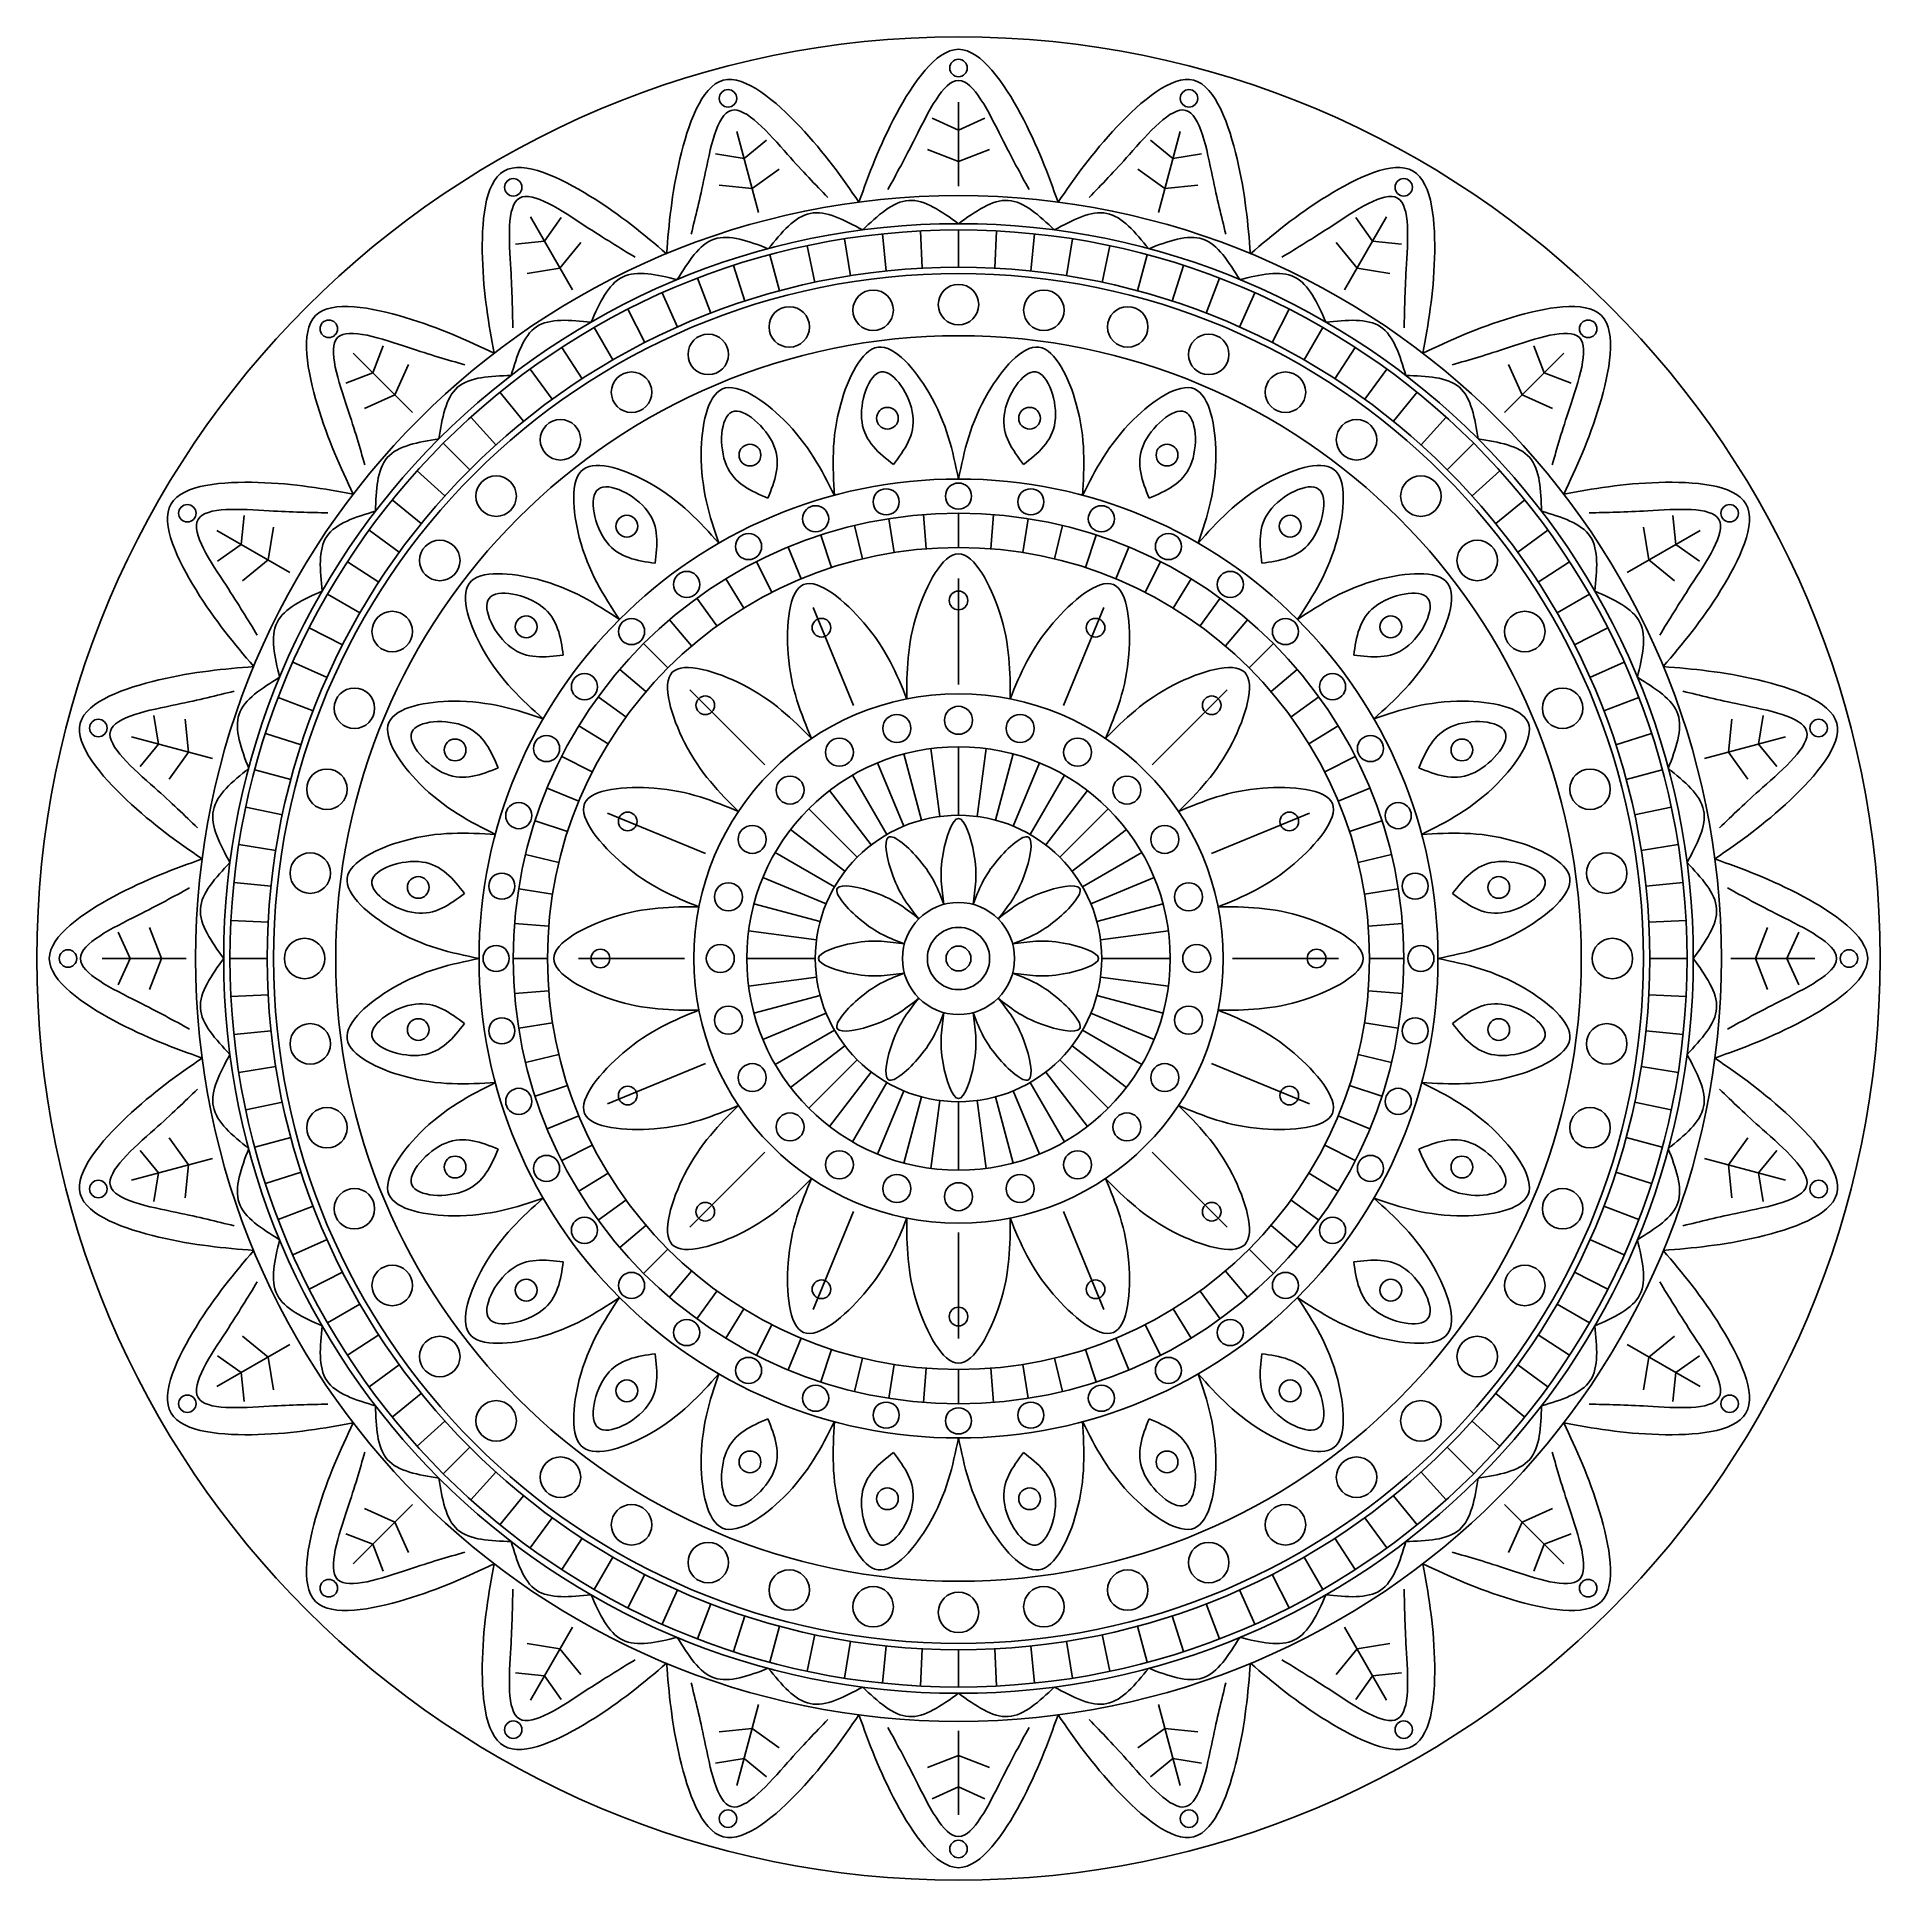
# Model space of a CAD drawing. Header units: millimetres. Extents: x 0.4 to 59.6, y 0.4 to 59.6.
import ezdxf

# ---------------------------------------------------------------- set-up
doc = ezdxf.new("R2010")
doc.units = ezdxf.units.MM

msp = doc.modelspace()

# ---------------------------------------------------------------- linework, layer by layer
for p, q in [((30, 54.8), (30, 57.5)), ((30, 56.6), (29.152, 56.987)), ((30, 56.6), (30.848, 56.987)), ((23.581, 53.955), (22.882, 56.563)), ((23.115, 55.694), (23.835, 56.287)), ((36.885, 55.694), (36.165, 56.287)), ((36.419, 53.955), (37.118, 56.563)), ((23.115, 55.694), (22.196, 55.848)), ((30, 55.6), (29.002, 55.981)), ((30, 55.6), (30.998, 55.981)), ((36.885, 55.694), (37.804, 55.848)), ((23.374, 54.728), (24.24, 55.354)), ((36.626, 54.728), (35.76, 55.354)), ((23.374, 54.728), (22.312, 54.837)), ((36.626, 54.728), (37.688, 54.837)), ((17.6, 51.477), (16.25, 53.816)), ((16.7, 53.036), (17.241, 53.795)), ((28.838, 52.17), (28.775, 53.368)), ((30, 52.2), (30, 53.4)), ((31.162, 52.17), (31.225, 53.368)), ((42.4, 51.477), (43.75, 53.816)), ((43.3, 53.036), (42.759, 53.795)), ((16.7, 53.036), (15.772, 52.947)), ((17.2, 52.17), (17.874, 52.999)), ((25.384, 51.715), (25.135, 52.889)), ((26.527, 51.927), (26.339, 53.112)), ((27.679, 52.078), (27.554, 53.272)), ((32.321, 52.078), (32.446, 53.272)), ((33.473, 51.927), (33.661, 53.112)), ((34.616, 51.715), (34.865, 52.889)), ((42.8, 52.17), (42.126, 52.999)), ((43.3, 53.036), (44.228, 52.947)), ((17.2, 52.17), (16.145, 52.001)), ((23.14, 51.113), (22.769, 52.255)), ((24.254, 51.444), (23.944, 52.603)), ((35.746, 51.444), (36.056, 52.603)), ((36.86, 51.113), (37.231, 52.255)), ((42.8, 52.17), (43.855, 52.001)), ((22.044, 50.725), (21.614, 51.846)), ((37.956, 50.725), (38.386, 51.846)), ((20.97, 50.281), (20.482, 51.377)), ((39.03, 50.281), (39.518, 51.377)), ((19.921, 49.78), (19.377, 50.85)), ((40.079, 49.78), (40.623, 50.85)), ((18.9, 49.226), (18.3, 50.265)), ((41.1, 49.226), (41.7, 50.265)), ((12.464, 47.536), (10.555, 49.445)), ((11.191, 48.809), (11.517, 49.682)), ((17.909, 48.618), (17.255, 49.625)), ((42.091, 48.618), (42.745, 49.625)), ((47.536, 47.536), (49.445, 49.445)), ((48.809, 48.809), (48.483, 49.682)), ((11.191, 48.809), (10.318, 48.483)), ((11.898, 48.102), (12.335, 49.077)), ((16.951, 47.96), (16.246, 48.931)), ((43.049, 47.96), (43.754, 48.931)), ((48.102, 48.102), (47.665, 49.077)), ((48.809, 48.809), (49.682, 48.483)), ((11.898, 48.102), (10.923, 47.665)), ((16.029, 47.253), (15.274, 48.185)), ((43.971, 47.253), (44.726, 48.185)), ((48.102, 48.102), (49.077, 47.665)), ((15.145, 46.498), (14.342, 47.39)), ((44.855, 46.498), (45.658, 47.39)), ((14.302, 45.698), (13.454, 46.546)), ((45.698, 45.698), (46.546, 46.546)), ((13.502, 44.855), (12.61, 45.658)), ((46.498, 44.855), (47.39, 45.658)), ((12.747, 43.971), (11.815, 44.726)), ((47.253, 43.971), (48.185, 44.726)), ((6.964, 43.3), (7.053, 44.228)), ((7.83, 42.8), (7.999, 43.855)), ((26.919, 42.835), (26.662, 43.905)), ((27.935, 43.037), (27.763, 44.124)), ((28.964, 43.159), (28.878, 44.256)), ((30, 43.2), (30, 44.3)), ((31.036, 43.159), (31.122, 44.256)), ((32.065, 43.037), (32.237, 44.124)), ((33.081, 42.835), (33.338, 43.905)), ((52.17, 42.8), (52.001, 43.855)), ((53.036, 43.3), (52.947, 44.228)), ((8.523, 42.4), (6.184, 43.75)), ((6.964, 43.3), (6.205, 42.759)), ((12.04, 43.049), (11.069, 43.754)), ((25.921, 42.554), (25.581, 43.6)), ((34.079, 42.554), (34.419, 43.6)), ((47.96, 43.049), (48.931, 43.754)), ((51.477, 42.4), (53.816, 43.75)), ((53.036, 43.3), (53.795, 42.759)), ((7.83, 42.8), (7.001, 42.126)), ((11.382, 42.091), (10.375, 42.745)), ((24.007, 41.761), (23.508, 42.741)), ((24.949, 42.195), (24.528, 43.211)), ((35.051, 42.195), (35.472, 43.211)), ((35.993, 41.761), (36.492, 42.741)), ((48.618, 42.091), (49.625, 42.745)), ((52.17, 42.8), (52.999, 42.126)), ((23.103, 41.255), (22.528, 42.193)), ((30, 38.8), (30, 42.2)), ((36.897, 41.255), (37.472, 42.193)), ((10.774, 41.1), (9.735, 41.7)), ((22.241, 40.679), (21.595, 41.569)), ((37.759, 40.679), (38.405, 41.569)), ((49.226, 41.1), (50.265, 41.7)), ((21.427, 40.037), (20.713, 40.874)), ((26.632, 38.13), (25.331, 41.271)), ((33.368, 38.13), (34.669, 41.271)), ((38.573, 40.037), (39.287, 40.874)), ((10.22, 40.079), (9.15, 40.623)), ((49.78, 40.079), (50.85, 40.623)), ((20.666, 39.334), (19.888, 40.112)), ((39.334, 39.334), (40.112, 40.112)), ((9.719, 39.03), (8.623, 39.518)), ((19.963, 38.573), (19.126, 39.287)), ((40.037, 38.573), (40.874, 39.287)), ((50.281, 39.03), (51.377, 39.518)), ((23.777, 36.223), (21.373, 38.627)), ((36.223, 36.223), (38.627, 38.627)), ((9.275, 37.956), (8.154, 38.386)), ((19.321, 37.759), (18.431, 38.405)), ((40.679, 37.759), (41.569, 38.405)), ((50.725, 37.956), (51.846, 38.386)), ((4.306, 36.885), (4.152, 37.804)), ((5.272, 36.626), (5.163, 37.688)), ((18.745, 36.897), (17.807, 37.472)), ((41.255, 36.897), (42.193, 37.472)), ((54.728, 36.626), (54.837, 37.688)), ((55.694, 36.885), (55.848, 37.804)), ((6.045, 36.419), (3.437, 37.118)), ((4.306, 36.885), (3.713, 36.165)), ((8.887, 36.86), (7.745, 37.231)), ((29.4, 34.561), (29.112, 36.742)), ((30, 34.6), (30, 36.8)), ((30.6, 34.561), (30.888, 36.742)), ((51.113, 36.86), (52.255, 37.231)), ((53.955, 36.419), (56.563, 37.118)), ((55.694, 36.885), (56.287, 36.165)), ((5.272, 36.626), (4.646, 35.76)), ((18.239, 35.993), (17.259, 36.492)), ((28.24, 34.25), (27.398, 36.282)), ((28.809, 34.443), (28.24, 36.568)), ((31.191, 34.443), (31.76, 36.568)), ((31.76, 34.25), (32.602, 36.282)), ((41.761, 35.993), (42.741, 36.492)), ((54.728, 36.626), (55.354, 35.76)), ((8.556, 35.746), (7.397, 36.056)), ((27.7, 33.984), (26.6, 35.889)), ((32.3, 33.984), (33.4, 35.889)), ((51.444, 35.746), (52.603, 36.056)), ((17.805, 35.051), (16.789, 35.472)), ((27.2, 33.649), (25.86, 35.395)), ((32.8, 33.649), (34.14, 35.395)), ((42.195, 35.051), (43.211, 35.472)), ((8.285, 34.616), (7.111, 34.865)), ((17.446, 34.079), (16.4, 34.419)), ((21.87, 33.368), (18.729, 34.669)), ((26.747, 33.253), (25.192, 34.808)), ((33.253, 33.253), (34.808, 34.808)), ((38.13, 33.368), (41.271, 34.669)), ((42.554, 34.079), (43.6, 34.419)), ((51.715, 34.616), (52.889, 34.865)), ((26.351, 32.8), (24.605, 34.14)), ((33.649, 32.8), (35.395, 34.14)), ((8.073, 33.473), (6.888, 33.661)), ((17.165, 33.081), (16.095, 33.338)), ((26.016, 32.3), (24.111, 33.4)), ((33.984, 32.3), (35.889, 33.4)), ((42.835, 33.081), (43.905, 33.338)), ((51.927, 33.473), (53.112, 33.661)), ((25.75, 31.76), (23.718, 32.602)), ((34.25, 31.76), (36.282, 32.602)), ((7.922, 32.321), (6.728, 32.446)), ((16.963, 32.065), (15.876, 32.237)), ((43.037, 32.065), (44.124, 32.237)), ((52.078, 32.321), (53.272, 32.446)), ((25.557, 31.191), (23.432, 31.76)), ((34.443, 31.191), (36.568, 31.76)), ((3.4, 30), (3.013, 30.848)), ((4.4, 30), (4.019, 30.998)), ((7.83, 31.162), (6.632, 31.225)), ((16.841, 31.036), (15.744, 31.122)), ((25.439, 30.6), (23.258, 30.888)), ((34.561, 30.6), (36.742, 30.888)), ((43.159, 31.036), (44.256, 31.122)), ((52.17, 31.162), (53.368, 31.225)), ((55.6, 30), (55.981, 30.998)), ((56.6, 30), (56.987, 30.848)), ((5.2, 30), (2.5, 30)), ((3.4, 30), (3.013, 29.152)), ((4.4, 30), (4.019, 29.002)), ((7.8, 30), (6.6, 30)), ((16.8, 30), (15.7, 30)), ((21.2, 30), (17.8, 30)), ((25.4, 30), (23.2, 30)), ((34.6, 30), (36.8, 30)), ((38.8, 30), (42.2, 30)), ((43.2, 30), (44.3, 30)), ((52.2, 30), (53.4, 30)), ((54.8, 30), (57.5, 30)), ((55.6, 30), (55.981, 29.002)), ((56.6, 30), (56.987, 29.152)), ((25.439, 29.4), (23.258, 29.112)), ((34.561, 29.4), (36.742, 29.112)), ((7.83, 28.838), (6.632, 28.775)), ((16.841, 28.964), (15.744, 28.878)), ((25.557, 28.809), (23.432, 28.24)), ((34.443, 28.809), (36.568, 28.24)), ((43.159, 28.964), (44.256, 28.878)), ((52.17, 28.838), (53.368, 28.775)), ((16.963, 27.935), (15.876, 27.763)), ((25.75, 28.24), (23.718, 27.398)), ((34.25, 28.24), (36.282, 27.398)), ((43.037, 27.935), (44.124, 27.763)), ((7.922, 27.679), (6.728, 27.554)), ((26.016, 27.7), (24.111, 26.6)), ((33.984, 27.7), (35.889, 26.6)), ((52.078, 27.679), (53.272, 27.554)), ((17.165, 26.919), (16.095, 26.662)), ((26.351, 27.2), (24.605, 25.86)), ((26.747, 26.747), (25.192, 25.192)), ((33.253, 26.747), (34.808, 25.192)), ((33.649, 27.2), (35.395, 25.86)), ((42.835, 26.919), (43.905, 26.662)), ((8.073, 26.527), (6.888, 26.339)), ((21.87, 26.632), (18.729, 25.331)), ((27.2, 26.351), (25.86, 24.605)), ((32.8, 26.351), (34.14, 24.605)), ((38.13, 26.632), (41.271, 25.331)), ((51.927, 26.527), (53.112, 26.339)), ((17.446, 25.921), (16.4, 25.581)), ((27.7, 26.016), (26.6, 24.111)), ((28.24, 25.75), (27.398, 23.718)), ((28.809, 25.557), (28.24, 23.432)), ((31.191, 25.557), (31.76, 23.432)), ((31.76, 25.75), (32.602, 23.718)), ((32.3, 26.016), (33.4, 24.111)), ((42.554, 25.921), (43.6, 25.581)), ((8.285, 25.384), (7.111, 25.135)), ((17.805, 24.949), (16.789, 24.528)), ((29.4, 25.439), (29.112, 23.258)), ((30, 25.4), (30, 23.2)), ((30.6, 25.439), (30.888, 23.258)), ((42.195, 24.949), (43.211, 24.528)), ((51.715, 25.384), (52.889, 25.135)), ((4.306, 23.115), (3.713, 23.835)), ((5.272, 23.374), (4.646, 24.24)), ((8.556, 24.254), (7.397, 23.944)), ((18.239, 24.007), (17.259, 23.508)), ((23.777, 23.777), (21.373, 21.373)), ((36.223, 23.777), (38.627, 21.373)), ((41.761, 24.007), (42.741, 23.508)), ((51.444, 24.254), (52.603, 23.944)), ((54.728, 23.374), (55.354, 24.24)), ((55.694, 23.115), (56.287, 23.835)), ((6.045, 23.581), (3.437, 22.882)), ((4.306, 23.115), (4.152, 22.196)), ((5.272, 23.374), (5.163, 22.312)), ((8.887, 23.14), (7.745, 22.769)), ((18.745, 23.103), (17.807, 22.528)), ((41.255, 23.103), (42.193, 22.528)), ((51.113, 23.14), (52.255, 22.769)), ((53.955, 23.581), (56.563, 22.882)), ((54.728, 23.374), (54.837, 22.312)), ((55.694, 23.115), (55.848, 22.196)), ((9.275, 22.044), (8.154, 21.614)), ((19.321, 22.241), (18.431, 21.595)), ((40.679, 22.241), (41.569, 21.595)), ((50.725, 22.044), (51.846, 21.614)), ((19.963, 21.427), (19.126, 20.713)), ((26.632, 21.87), (25.331, 18.729)), ((33.368, 21.87), (34.669, 18.729)), ((40.037, 21.427), (40.874, 20.713)), ((9.719, 20.97), (8.623, 20.482)), ((30, 21.2), (30, 17.8)), ((50.281, 20.97), (51.377, 20.482)), ((20.666, 20.666), (19.888, 19.888)), ((39.334, 20.666), (40.112, 19.888)), ((10.22, 19.921), (9.15, 19.377)), ((21.427, 19.963), (20.713, 19.126)), ((38.573, 19.963), (39.287, 19.126)), ((49.78, 19.921), (50.85, 19.377)), ((22.241, 19.321), (21.595, 18.431)), ((37.759, 19.321), (38.405, 18.431)), ((10.774, 18.9), (9.735, 18.3)), ((23.103, 18.745), (22.528, 17.807)), ((36.897, 18.745), (37.472, 17.807)), ((49.226, 18.9), (50.265, 18.3)), ((7.83, 17.2), (7.001, 17.874)), ((11.382, 17.909), (10.375, 17.255)), ((24.007, 18.239), (23.508, 17.259)), ((24.949, 17.805), (24.528, 16.789)), ((35.051, 17.805), (35.472, 16.789)), ((35.993, 18.239), (36.492, 17.259)), ((48.618, 17.909), (49.625, 17.255)), ((52.17, 17.2), (52.999, 17.874)), ((8.523, 17.6), (6.184, 16.25)), ((6.964, 16.7), (6.205, 17.241)), ((7.83, 17.2), (7.999, 16.145)), ((25.921, 17.446), (25.581, 16.4)), ((34.079, 17.446), (34.419, 16.4)), ((51.477, 17.6), (53.816, 16.25)), ((52.17, 17.2), (52.001, 16.145)), ((53.036, 16.7), (53.795, 17.241)), ((6.964, 16.7), (7.053, 15.772)), ((12.04, 16.951), (11.069, 16.246)), ((26.919, 17.165), (26.662, 16.095)), ((27.935, 16.963), (27.763, 15.876)), ((28.964, 16.841), (28.878, 15.744)), ((30, 16.8), (30, 15.7)), ((31.036, 16.841), (31.122, 15.744)), ((32.065, 16.963), (32.237, 15.876)), ((33.081, 17.165), (33.338, 16.095)), ((47.96, 16.951), (48.931, 16.246)), ((53.036, 16.7), (52.947, 15.772)), ((12.747, 16.029), (11.815, 15.274)), ((47.253, 16.029), (48.185, 15.274)), ((13.502, 15.145), (12.61, 14.342)), ((46.498, 15.145), (47.39, 14.342)), ((14.302, 14.302), (13.454, 13.454)), ((45.698, 14.302), (46.546, 13.454)), ((15.145, 13.502), (14.342, 12.61)), ((44.855, 13.502), (45.658, 12.61)), ((12.464, 12.464), (10.555, 10.555)), ((16.029, 12.747), (15.274, 11.815)), ((43.971, 12.747), (44.726, 11.815)), ((47.536, 12.464), (49.445, 10.555)), ((11.898, 11.898), (10.923, 12.335)), ((11.898, 11.898), (12.335, 10.923)), ((16.951, 12.04), (16.246, 11.069)), ((43.049, 12.04), (43.754, 11.069)), ((48.102, 11.898), (47.665, 10.923)), ((48.102, 11.898), (49.077, 12.335)), ((11.191, 11.191), (10.318, 11.517)), ((17.909, 11.382), (17.255, 10.375)), ((42.091, 11.382), (42.745, 10.375)), ((48.809, 11.191), (49.682, 11.517)), ((11.191, 11.191), (11.517, 10.318)), ((18.9, 10.774), (18.3, 9.735)), ((41.1, 10.774), (41.7, 9.735)), ((48.809, 11.191), (48.483, 10.318)), ((19.921, 10.22), (19.377, 9.15)), ((40.079, 10.22), (40.623, 9.15)), ((20.97, 9.719), (20.482, 8.623)), ((39.03, 9.719), (39.518, 8.623)), ((22.044, 9.275), (21.614, 8.154)), ((23.14, 8.887), (22.769, 7.745)), ((36.86, 8.887), (37.231, 7.745)), ((37.956, 9.275), (38.386, 8.154)), ((17.6, 8.523), (16.25, 6.184)), ((24.254, 8.556), (23.944, 7.397)), ((35.746, 8.556), (36.056, 7.397)), ((42.4, 8.523), (43.75, 6.184)), ((17.2, 7.83), (16.145, 7.999)), ((17.2, 7.83), (17.874, 7.001)), ((25.384, 8.285), (25.135, 7.111)), ((26.527, 8.073), (26.339, 6.888)), ((27.679, 7.922), (27.554, 6.728)), ((28.838, 7.83), (28.775, 6.632)), ((30, 7.8), (30, 6.6)), ((31.162, 7.83), (31.225, 6.632)), ((32.321, 7.922), (32.446, 6.728)), ((33.473, 8.073), (33.661, 6.888)), ((34.616, 8.285), (34.865, 7.111)), ((42.8, 7.83), (42.126, 7.001)), ((42.8, 7.83), (43.855, 7.999)), ((16.7, 6.964), (15.772, 7.053)), ((16.7, 6.964), (17.241, 6.205)), ((43.3, 6.964), (42.759, 6.205)), ((43.3, 6.964), (44.228, 7.053)), ((23.581, 6.045), (22.882, 3.437)), ((36.419, 6.045), (37.118, 3.437)), ((23.374, 5.272), (22.312, 5.163)), ((23.374, 5.272), (24.24, 4.646)), ((30, 5.2), (30, 2.5)), ((36.626, 5.272), (35.76, 4.646)), ((36.626, 5.272), (37.688, 5.163)), ((23.115, 4.306), (22.196, 4.152)), ((23.115, 4.306), (23.835, 3.713)), ((30, 4.4), (29.002, 4.019)), ((30, 4.4), (30.998, 4.019)), ((36.885, 4.306), (36.165, 3.713)), ((36.885, 4.306), (37.804, 4.152)), ((30, 3.4), (29.152, 3.013)), ((30, 3.4), (30.848, 3.013))]:
    msp.add_line(p, q)
for centre, radius in [((30, 30), 29.6), ((30, 58.6), 0.28), ((22.598, 57.625), 0.28), ((37.402, 57.625), 0.28), ((30, 30), 24.5), ((15.7, 54.768), 0.28), ((44.3, 54.768), 0.28), ((30, 30), 23.6), ((30, 30), 23.4), ((30, 30), 22.2), ((30, 30), 22), ((30, 51), 0.65), ((24.565, 50.284), 0.65), ((27.259, 50.82), 0.65), ((32.741, 50.82), 0.65), ((35.435, 50.284), 0.65), ((9.777, 50.223), 0.28), ((50.223, 50.223), 0.28), ((30, 30), 20), ((21.964, 49.401), 0.65), ((38.036, 49.401), 0.65), ((19.5, 48.187), 0.65), ((40.5, 48.187), 0.65), ((27.716, 47.35), 0.35), ((32.284, 47.35), 0.35), ((17.216, 46.66), 0.65), ((42.784, 46.66), 0.65), ((23.303, 46.168), 0.35), ((36.697, 46.168), 0.35), ((15.151, 44.849), 0.65), ((30, 30), 15.4), ((27.677, 44.667), 0.42), ((30, 44.85), 0.42), ((32.323, 44.667), 0.42), ((44.849, 44.849), 0.65), ((5.232, 44.3), 0.28), ((25.411, 44.123), 0.42), ((34.589, 44.123), 0.42), ((54.768, 44.3), 0.28), ((30, 30), 14.3), ((19.347, 43.884), 0.35), ((40.653, 43.884), 0.35), ((13.34, 42.784), 0.65), ((23.258, 43.231), 0.42), ((36.742, 43.231), 0.42), ((46.66, 42.784), 0.65), ((30, 30), 13.2), ((21.271, 42.014), 0.42), ((38.729, 42.014), 0.42), ((30, 41.5), 0.3), ((11.813, 40.5), 0.65), ((16.116, 40.653), 0.35), ((19.499, 40.501), 0.42), ((25.599, 40.625), 0.3), ((34.401, 40.625), 0.3), ((40.501, 40.501), 0.42), ((43.884, 40.653), 0.35), ((48.187, 40.5), 0.65), ((17.986, 38.729), 0.42), ((42.014, 38.729), 0.42), ((10.599, 38.036), 0.65), ((30, 30), 8.5), ((49.401, 38.036), 0.65), ((21.868, 38.132), 0.3), ((30, 37.65), 0.45), ((38.132, 38.132), 0.3), ((2.375, 37.402), 0.28), ((28.02, 37.389), 0.45), ((31.98, 37.389), 0.45), ((57.625, 37.402), 0.28), ((13.832, 36.697), 0.35), ((16.769, 36.742), 0.42), ((30, 30), 6.8), ((26.175, 36.625), 0.45), ((33.825, 36.625), 0.45), ((43.231, 36.742), 0.42), ((46.168, 36.697), 0.35), ((9.716, 35.435), 0.65), ((24.591, 35.409), 0.45), ((35.409, 35.409), 0.45), ((50.284, 35.435), 0.65), ((15.877, 34.589), 0.42), ((44.123, 34.589), 0.42), ((19.375, 34.401), 0.3), ((30, 30), 4.6), ((40.625, 34.401), 0.3), ((23.375, 33.825), 0.45), ((36.625, 33.825), 0.45), ((9.18, 32.741), 0.65), ((50.82, 32.741), 0.65), ((12.65, 32.284), 0.35), ((15.333, 32.323), 0.42), ((44.667, 32.323), 0.42), ((47.35, 32.284), 0.35), ((22.611, 31.98), 0.45), ((37.389, 31.98), 0.45), ((30, 30), 1.8), ((30, 30), 1), ((1.4, 30), 0.28), ((9, 30), 0.65), ((15.15, 30), 0.42), ((18.5, 30), 0.3), ((22.35, 30), 0.45), ((30, 30), 0.4), ((37.65, 30), 0.45), ((41.5, 30), 0.3), ((44.85, 30), 0.42), ((51, 30), 0.65), ((58.6, 30), 0.28), ((22.611, 28.02), 0.45), ((37.389, 28.02), 0.45), ((9.18, 27.259), 0.65), ((12.65, 27.716), 0.35), ((15.333, 27.677), 0.42), ((44.667, 27.677), 0.42), ((47.35, 27.716), 0.35), ((50.82, 27.259), 0.65), ((23.375, 26.175), 0.45), ((36.625, 26.175), 0.45), ((15.877, 25.411), 0.42), ((19.375, 25.599), 0.3), ((40.625, 25.599), 0.3), ((44.123, 25.411), 0.42), ((9.716, 24.565), 0.65), ((24.591, 24.591), 0.45), ((35.409, 24.591), 0.45), ((50.284, 24.565), 0.65), ((26.175, 23.375), 0.45), ((33.825, 23.375), 0.45), ((13.832, 23.303), 0.35), ((16.769, 23.258), 0.42), ((43.231, 23.258), 0.42), ((46.168, 23.303), 0.35), ((2.375, 22.598), 0.28), ((10.599, 21.964), 0.65), ((28.02, 22.611), 0.45), ((30, 22.35), 0.45), ((31.98, 22.611), 0.45), ((49.401, 21.964), 0.65), ((57.625, 22.598), 0.28), ((21.868, 21.868), 0.3), ((38.132, 21.868), 0.3), ((17.986, 21.271), 0.42), ((42.014, 21.271), 0.42), ((11.813, 19.5), 0.65), ((48.187, 19.5), 0.65), ((16.116, 19.347), 0.35), ((19.499, 19.499), 0.42), ((25.599, 19.375), 0.3), ((34.401, 19.375), 0.3), ((40.501, 19.499), 0.42), ((43.884, 19.347), 0.35), ((21.271, 17.986), 0.42), ((30, 18.5), 0.3), ((38.729, 17.986), 0.42), ((13.34, 17.216), 0.65), ((46.66, 17.216), 0.65), ((23.258, 16.769), 0.42), ((36.742, 16.769), 0.42), ((19.347, 16.116), 0.35), ((25.411, 15.877), 0.42), ((34.589, 15.877), 0.42), ((40.653, 16.116), 0.35), ((5.232, 15.7), 0.28), ((15.151, 15.151), 0.65), ((27.677, 15.333), 0.42), ((30, 15.15), 0.42), ((32.323, 15.333), 0.42), ((44.849, 15.151), 0.65), ((54.768, 15.7), 0.28), ((17.216, 13.34), 0.65), ((23.303, 13.832), 0.35), ((36.697, 13.832), 0.35), ((42.784, 13.34), 0.65), ((19.5, 11.813), 0.65), ((27.716, 12.65), 0.35), ((32.284, 12.65), 0.35), ((40.5, 11.813), 0.65), ((21.964, 10.599), 0.65), ((38.036, 10.599), 0.65), ((24.565, 9.716), 0.65), ((35.435, 9.716), 0.65), ((9.777, 9.777), 0.28), ((27.259, 9.18), 0.65), ((30, 9), 0.65), ((32.741, 9.18), 0.65), ((50.223, 9.777), 0.28), ((15.7, 5.232), 0.28), ((44.3, 5.232), 0.28), ((22.598, 2.375), 0.28), ((37.402, 2.375), 0.28), ((30, 1.4), 0.28)]:
    msp.add_circle(centre, radius)
for points in [[(33.198, 54.29), (31.992, 57.127), (30, 59.2), (28.008, 57.127), (26.802, 54.29)], [(26.802, 54.29), (24.903, 56.718), (22.442, 58.205), (21.055, 55.687), (20.624, 52.635)], [(32.269, 54.696), (31.382, 56.364), (30, 58.2), (28.618, 56.364), (27.731, 54.696)], [(39.376, 52.635), (38.945, 55.687), (37.558, 58.205), (35.097, 56.718), (33.198, 54.29)], [(25.8, 54.442), (24.511, 55.823), (22.701, 57.239), (21.842, 55.108), (21.416, 53.267)], [(38.584, 53.267), (38.158, 55.108), (37.299, 57.239), (35.489, 55.823), (34.2, 54.442)], [(20.624, 52.635), (18.162, 54.489), (15.4, 55.288), (14.711, 52.497), (15.085, 49.437)], [(44.915, 49.437), (45.289, 52.497), (44.6, 55.288), (41.838, 54.489), (39.376, 52.635)], [(19.617, 52.522), (18.015, 53.523), (15.9, 54.422), (15.622, 52.141), (15.687, 50.253)], [(44.313, 50.253), (44.378, 52.141), (44.1, 54.422), (41.985, 53.523), (40.383, 52.522)], [(26.92, 53.398), (25.24, 53.931), (23.892, 52.796)], [(30, 53.6), (28.404, 54.348), (26.92, 53.398)], [(33.08, 53.398), (31.596, 54.348), (30, 53.6)], [(36.108, 52.796), (34.76, 53.931), (33.08, 53.398)], [(23.892, 52.796), (22.157, 53.105), (20.969, 51.804)], [(39.031, 51.804), (37.843, 53.105), (36.108, 52.796)], [(20.969, 51.804), (19.208, 51.884), (18.2, 50.438)], [(41.8, 50.438), (40.792, 51.884), (39.031, 51.804)], [(15.085, 49.437), (12.227, 50.59), (9.352, 50.648), (9.41, 47.773), (10.563, 44.915)], [(49.437, 44.915), (50.59, 47.773), (50.648, 50.648), (47.773, 50.59), (44.915, 49.437)], [(18.2, 50.438), (16.444, 50.288), (15.633, 48.723)], [(44.367, 48.723), (43.556, 50.288), (41.8, 50.438)], [(14.142, 49.067), (12.335, 49.619), (10.06, 49.94), (10.381, 47.665), (10.933, 45.858)], [(49.067, 45.858), (49.619, 47.665), (49.94, 49.94), (47.665, 49.619), (45.858, 49.067)], [(30, 45.4), (29.047, 48.175), (27.416, 49.631), (26.216, 47.802), (26.014, 44.875)], [(33.986, 44.875), (33.784, 47.802), (32.584, 49.631), (30.953, 48.175), (30, 45.4)], [(15.633, 48.723), (13.912, 48.345), (13.312, 46.688)], [(27.912, 45.863), (28.536, 47.439), (27.52, 48.837), (26.901, 47.223), (27.912, 45.863)], [(32.088, 45.863), (33.099, 47.223), (32.48, 48.837), (31.464, 47.439), (32.088, 45.863)], [(46.688, 46.688), (46.088, 48.345), (44.367, 48.723)], [(26.014, 44.875), (24.376, 47.309), (22.423, 48.293), (21.737, 46.216), (22.3, 43.337)], [(37.7, 43.337), (38.263, 46.216), (37.577, 48.293), (35.624, 47.309), (33.986, 44.875)], [(23.877, 44.782), (24.072, 46.465), (22.729, 47.554), (22.549, 45.834), (23.877, 44.782)], [(36.123, 44.782), (37.451, 45.834), (37.271, 47.554), (35.928, 46.465), (36.123, 44.782)], [(13.312, 46.688), (11.655, 46.088), (11.277, 44.367)], [(48.723, 44.367), (48.345, 46.088), (46.688, 46.688)], [(22.3, 43.337), (20.088, 45.264), (17.947, 45.708), (17.822, 43.525), (19.111, 40.889)], [(40.889, 40.889), (42.178, 43.525), (42.053, 45.708), (39.912, 45.264), (37.7, 43.337)], [(10.563, 44.915), (7.503, 45.289), (4.712, 44.6), (5.511, 41.838), (7.365, 39.376)], [(20.26, 42.694), (20.013, 44.37), (18.434, 45.074), (18.704, 43.366), (20.26, 42.694)], [(39.74, 42.694), (41.296, 43.366), (41.566, 45.074), (39.987, 44.37), (39.74, 42.694)], [(52.635, 39.376), (54.489, 41.838), (55.288, 44.6), (52.497, 45.289), (49.437, 44.915)], [(9.747, 44.313), (7.859, 44.378), (5.578, 44.1), (6.477, 41.985), (7.478, 40.383)], [(52.522, 40.383), (53.523, 41.985), (54.422, 44.1), (52.141, 44.378), (50.253, 44.313)], [(11.277, 44.367), (9.712, 43.556), (9.562, 41.8)], [(50.438, 41.8), (50.288, 43.556), (48.723, 44.367)], [(31.658, 38.337), (31.316, 41.122), (30, 43), (28.684, 41.122), (28.342, 38.337)], [(19.111, 40.889), (16.475, 42.178), (14.292, 42.053), (14.736, 39.912), (16.663, 37.7)], [(28.342, 38.337), (26.96, 40.779), (25.025, 42.01), (24.527, 39.772), (25.278, 37.067)], [(34.722, 37.067), (35.473, 39.772), (34.975, 42.01), (33.04, 40.779), (31.658, 38.337)], [(43.337, 37.7), (45.264, 39.912), (45.708, 42.053), (43.525, 42.178), (40.889, 40.889)], [(9.562, 41.8), (8.116, 40.792), (8.196, 39.031)], [(17.306, 39.74), (16.634, 41.296), (14.926, 41.566), (15.63, 39.987), (17.306, 39.74)], [(42.694, 39.74), (44.37, 39.987), (45.074, 41.566), (43.366, 41.296), (42.694, 39.74)], [(51.804, 39.031), (51.884, 40.792), (50.438, 41.8)], [(7.365, 39.376), (4.313, 38.945), (1.795, 37.558), (3.282, 35.097), (5.71, 33.198)], [(25.278, 37.067), (23.066, 38.796), (20.808, 39.192), (21.204, 36.934), (22.933, 34.722)], [(37.067, 34.722), (38.796, 36.934), (39.192, 39.192), (36.934, 38.796), (34.722, 37.067)], [(54.29, 33.198), (56.718, 35.097), (58.205, 37.558), (55.687, 38.945), (52.635, 39.376)], [(6.733, 38.584), (4.892, 38.158), (2.761, 37.299), (4.177, 35.489), (5.558, 34.2)], [(8.196, 39.031), (6.895, 37.843), (7.204, 36.108)], [(52.796, 36.108), (53.105, 37.843), (51.804, 39.031)], [(54.442, 34.2), (55.823, 35.489), (57.239, 37.299), (55.108, 38.158), (53.267, 38.584)], [(16.663, 37.7), (13.784, 38.263), (11.707, 37.577), (12.691, 35.624), (15.125, 33.986)], [(44.875, 33.986), (47.309, 35.624), (48.293, 37.577), (46.216, 38.263), (43.337, 37.7)], [(15.218, 36.123), (14.166, 37.451), (12.446, 37.271), (13.535, 35.928), (15.218, 36.123)], [(44.782, 36.123), (46.465, 35.928), (47.554, 37.271), (45.834, 37.451), (44.782, 36.123)], [(7.204, 36.108), (6.069, 34.76), (6.602, 33.08)], [(22.933, 34.722), (20.228, 35.473), (17.99, 34.975), (19.221, 33.04), (21.663, 31.658)], [(38.337, 31.658), (40.779, 33.04), (42.01, 34.975), (39.772, 35.473), (37.067, 34.722)], [(53.398, 33.08), (53.931, 34.76), (52.796, 36.108)], [(30.466, 31.739), (30.497, 33.364), (30, 34.5), (29.503, 33.364), (29.534, 31.739)], [(15.125, 33.986), (12.198, 33.784), (10.369, 32.584), (11.825, 30.953), (14.6, 30)], [(29.534, 31.739), (28.748, 33.161), (27.75, 33.897), (27.888, 32.665), (28.727, 31.273)], [(31.273, 31.273), (32.112, 32.665), (32.25, 33.897), (31.252, 33.161), (30.466, 31.739)], [(45.4, 30), (48.175, 30.953), (49.631, 32.584), (47.802, 33.784), (44.875, 33.986)], [(5.71, 33.198), (2.873, 31.992), (0.8, 30), (2.873, 28.008), (5.71, 26.802)], [(14.137, 32.088), (12.777, 33.099), (11.163, 32.48), (12.561, 31.464), (14.137, 32.088)], [(45.863, 32.088), (47.439, 31.464), (48.837, 32.48), (47.223, 33.099), (45.863, 32.088)], [(54.29, 26.802), (57.127, 28.008), (59.2, 30), (57.127, 31.992), (54.29, 33.198)], [(6.602, 33.08), (5.652, 31.596), (6.4, 30)], [(53.6, 30), (54.348, 31.596), (53.398, 33.08)], [(5.304, 32.269), (3.636, 31.382), (1.8, 30), (3.636, 28.618), (5.304, 27.731)], [(28.727, 31.273), (27.335, 32.112), (26.103, 32.25), (26.839, 31.252), (28.261, 30.466)], [(31.739, 30.466), (33.161, 31.252), (33.897, 32.25), (32.665, 32.112), (31.273, 31.273)], [(54.696, 27.731), (56.364, 28.618), (58.2, 30), (56.364, 31.382), (54.696, 32.269)], [(21.663, 31.658), (18.878, 31.316), (17, 30), (18.878, 28.684), (21.663, 28.342)], [(38.337, 28.342), (41.122, 28.684), (43, 30), (41.122, 31.316), (38.337, 31.658)], [(28.261, 30.466), (26.636, 30.497), (25.5, 30), (26.636, 29.503), (28.261, 29.534)], [(31.739, 29.534), (33.364, 29.503), (34.5, 30), (33.364, 30.497), (31.739, 30.466)], [(6.4, 30), (5.652, 28.404), (6.602, 26.92)], [(14.6, 30), (11.825, 29.047), (10.369, 27.416), (12.198, 26.216), (15.125, 26.014)], [(44.875, 26.014), (47.802, 26.216), (49.631, 27.416), (48.175, 29.047), (45.4, 30)], [(53.398, 26.92), (54.348, 28.404), (53.6, 30)], [(28.261, 29.534), (26.839, 28.748), (26.103, 27.75), (27.335, 27.888), (28.727, 28.727)], [(31.273, 28.727), (32.665, 27.888), (33.897, 27.75), (33.161, 28.748), (31.739, 29.534)], [(14.137, 27.912), (12.561, 28.536), (11.163, 27.52), (12.777, 26.901), (14.137, 27.912)], [(28.727, 28.727), (27.888, 27.335), (27.75, 26.103), (28.748, 26.839), (29.534, 28.261)], [(30.466, 28.261), (31.252, 26.839), (32.25, 26.103), (32.112, 27.335), (31.273, 28.727)], [(45.863, 27.912), (47.223, 26.901), (48.837, 27.52), (47.439, 28.536), (45.863, 27.912)], [(21.663, 28.342), (19.221, 26.96), (17.99, 25.025), (20.228, 24.527), (22.933, 25.278)], [(29.534, 28.261), (29.503, 26.636), (30, 25.5), (30.497, 26.636), (30.466, 28.261)], [(37.067, 25.278), (39.772, 24.527), (42.01, 25.025), (40.779, 26.96), (38.337, 28.342)], [(5.71, 26.802), (3.282, 24.903), (1.795, 22.442), (4.313, 21.055), (7.365, 20.624)], [(6.602, 26.92), (6.069, 25.24), (7.204, 23.892)], [(52.635, 20.624), (55.687, 21.055), (58.205, 22.442), (56.718, 24.903), (54.29, 26.802)], [(52.796, 23.892), (53.931, 25.24), (53.398, 26.92)], [(5.558, 25.8), (4.177, 24.511), (2.761, 22.701), (4.892, 21.842), (6.733, 21.416)], [(15.125, 26.014), (12.691, 24.376), (11.707, 22.423), (13.784, 21.737), (16.663, 22.3)], [(43.337, 22.3), (46.216, 21.737), (48.293, 22.423), (47.309, 24.376), (44.875, 26.014)], [(53.267, 21.416), (55.108, 21.842), (57.239, 22.701), (55.823, 24.511), (54.442, 25.8)], [(22.933, 25.278), (21.204, 23.066), (20.808, 20.808), (23.066, 21.204), (25.278, 22.933)], [(34.722, 22.933), (36.934, 21.204), (39.192, 20.808), (38.796, 23.066), (37.067, 25.278)], [(15.218, 23.877), (13.535, 24.072), (12.446, 22.729), (14.166, 22.549), (15.218, 23.877)], [(44.782, 23.877), (45.834, 22.549), (47.554, 22.729), (46.465, 24.072), (44.782, 23.877)], [(7.204, 23.892), (6.895, 22.157), (8.196, 20.969)], [(51.804, 20.969), (53.105, 22.157), (52.796, 23.892)], [(25.278, 22.933), (24.527, 20.228), (25.025, 17.99), (26.96, 19.221), (28.342, 21.663)], [(31.658, 21.663), (33.04, 19.221), (34.975, 17.99), (35.473, 20.228), (34.722, 22.933)], [(16.663, 22.3), (14.736, 20.088), (14.292, 17.947), (16.475, 17.822), (19.111, 19.111)], [(40.889, 19.111), (43.525, 17.822), (45.708, 17.947), (45.264, 20.088), (43.337, 22.3)], [(28.342, 21.663), (28.684, 18.878), (30, 17), (31.316, 18.878), (31.658, 21.663)], [(8.196, 20.969), (8.116, 19.208), (9.562, 18.2)], [(50.438, 18.2), (51.884, 19.208), (51.804, 20.969)], [(7.365, 20.624), (5.511, 18.162), (4.712, 15.4), (7.503, 14.711), (10.563, 15.085)], [(17.306, 20.26), (15.63, 20.013), (14.926, 18.434), (16.634, 18.704), (17.306, 20.26)], [(42.694, 20.26), (43.366, 18.704), (45.074, 18.434), (44.37, 20.013), (42.694, 20.26)], [(49.437, 15.085), (52.497, 14.711), (55.288, 15.4), (54.489, 18.162), (52.635, 20.624)], [(7.478, 19.617), (6.477, 18.015), (5.578, 15.9), (7.859, 15.622), (9.747, 15.687)], [(50.253, 15.687), (52.141, 15.622), (54.422, 15.9), (53.523, 18.015), (52.522, 19.617)], [(19.111, 19.111), (17.822, 16.475), (17.947, 14.292), (20.088, 14.736), (22.3, 16.663)], [(37.7, 16.663), (39.912, 14.736), (42.053, 14.292), (42.178, 16.475), (40.889, 19.111)], [(9.562, 18.2), (9.712, 16.444), (11.277, 15.633)], [(48.723, 15.633), (50.288, 16.444), (50.438, 18.2)], [(20.26, 17.306), (18.704, 16.634), (18.434, 14.926), (20.013, 15.63), (20.26, 17.306)], [(39.74, 17.306), (39.987, 15.63), (41.566, 14.926), (41.296, 16.634), (39.74, 17.306)], [(22.3, 16.663), (21.737, 13.784), (22.423, 11.707), (24.376, 12.691), (26.014, 15.125)], [(33.986, 15.125), (35.624, 12.691), (37.577, 11.707), (38.263, 13.784), (37.7, 16.663)], [(11.277, 15.633), (11.655, 13.912), (13.312, 13.312)], [(46.688, 13.312), (48.345, 13.912), (48.723, 15.633)], [(10.563, 15.085), (9.41, 12.227), (9.352, 9.352), (12.227, 9.41), (15.085, 10.563)], [(23.877, 15.218), (22.549, 14.166), (22.729, 12.446), (24.072, 13.535), (23.877, 15.218)], [(26.014, 15.125), (26.216, 12.198), (27.416, 10.369), (29.047, 11.825), (30, 14.6)], [(30, 14.6), (30.953, 11.825), (32.584, 10.369), (33.784, 12.198), (33.986, 15.125)], [(36.123, 15.218), (35.928, 13.535), (37.271, 12.446), (37.451, 14.166), (36.123, 15.218)], [(44.915, 10.563), (47.773, 9.41), (50.648, 9.352), (50.59, 12.227), (49.437, 15.085)], [(10.933, 14.142), (10.381, 12.335), (10.06, 10.06), (12.335, 10.381), (14.142, 10.933)], [(27.912, 14.137), (26.901, 12.777), (27.52, 11.163), (28.536, 12.561), (27.912, 14.137)], [(32.088, 14.137), (31.464, 12.561), (32.48, 11.163), (33.099, 12.777), (32.088, 14.137)], [(45.858, 10.933), (47.665, 10.381), (49.94, 10.06), (49.619, 12.335), (49.067, 14.142)], [(13.312, 13.312), (13.912, 11.655), (15.633, 11.277)], [(44.367, 11.277), (46.088, 11.655), (46.688, 13.312)], [(15.633, 11.277), (16.444, 9.712), (18.2, 9.562)], [(41.8, 9.562), (43.556, 9.712), (44.367, 11.277)], [(15.085, 10.563), (14.711, 7.503), (15.4, 4.712), (18.162, 5.511), (20.624, 7.365)], [(39.376, 7.365), (41.838, 5.511), (44.6, 4.712), (45.289, 7.503), (44.915, 10.563)], [(15.687, 9.747), (15.622, 7.859), (15.9, 5.578), (18.015, 6.477), (19.617, 7.478)], [(18.2, 9.562), (19.208, 8.116), (20.969, 8.196)], [(39.031, 8.196), (40.792, 8.116), (41.8, 9.562)], [(40.383, 7.478), (41.985, 6.477), (44.1, 5.578), (44.378, 7.859), (44.313, 9.747)], [(20.969, 8.196), (22.157, 6.895), (23.892, 7.204)], [(36.108, 7.204), (37.843, 6.895), (39.031, 8.196)], [(20.624, 7.365), (21.055, 4.313), (22.442, 1.795), (24.903, 3.282), (26.802, 5.71)], [(23.892, 7.204), (25.24, 6.069), (26.92, 6.602)], [(33.08, 6.602), (34.76, 6.069), (36.108, 7.204)], [(33.198, 5.71), (35.097, 3.282), (37.558, 1.795), (38.945, 4.313), (39.376, 7.365)], [(21.416, 6.733), (21.842, 4.892), (22.701, 2.761), (24.511, 4.177), (25.8, 5.558)], [(26.92, 6.602), (28.404, 5.652), (30, 6.4)], [(30, 6.4), (31.596, 5.652), (33.08, 6.602)], [(34.2, 5.558), (35.489, 4.177), (37.299, 2.761), (38.158, 4.892), (38.584, 6.733)], [(26.802, 5.71), (28.008, 2.873), (30, 0.8), (31.992, 2.873), (33.198, 5.71)], [(27.731, 5.304), (28.618, 3.636), (30, 1.8), (31.382, 3.636), (32.269, 5.304)]]:
    msp.add_spline(points, degree=3)

doc.saveas('drawing.dxf')
